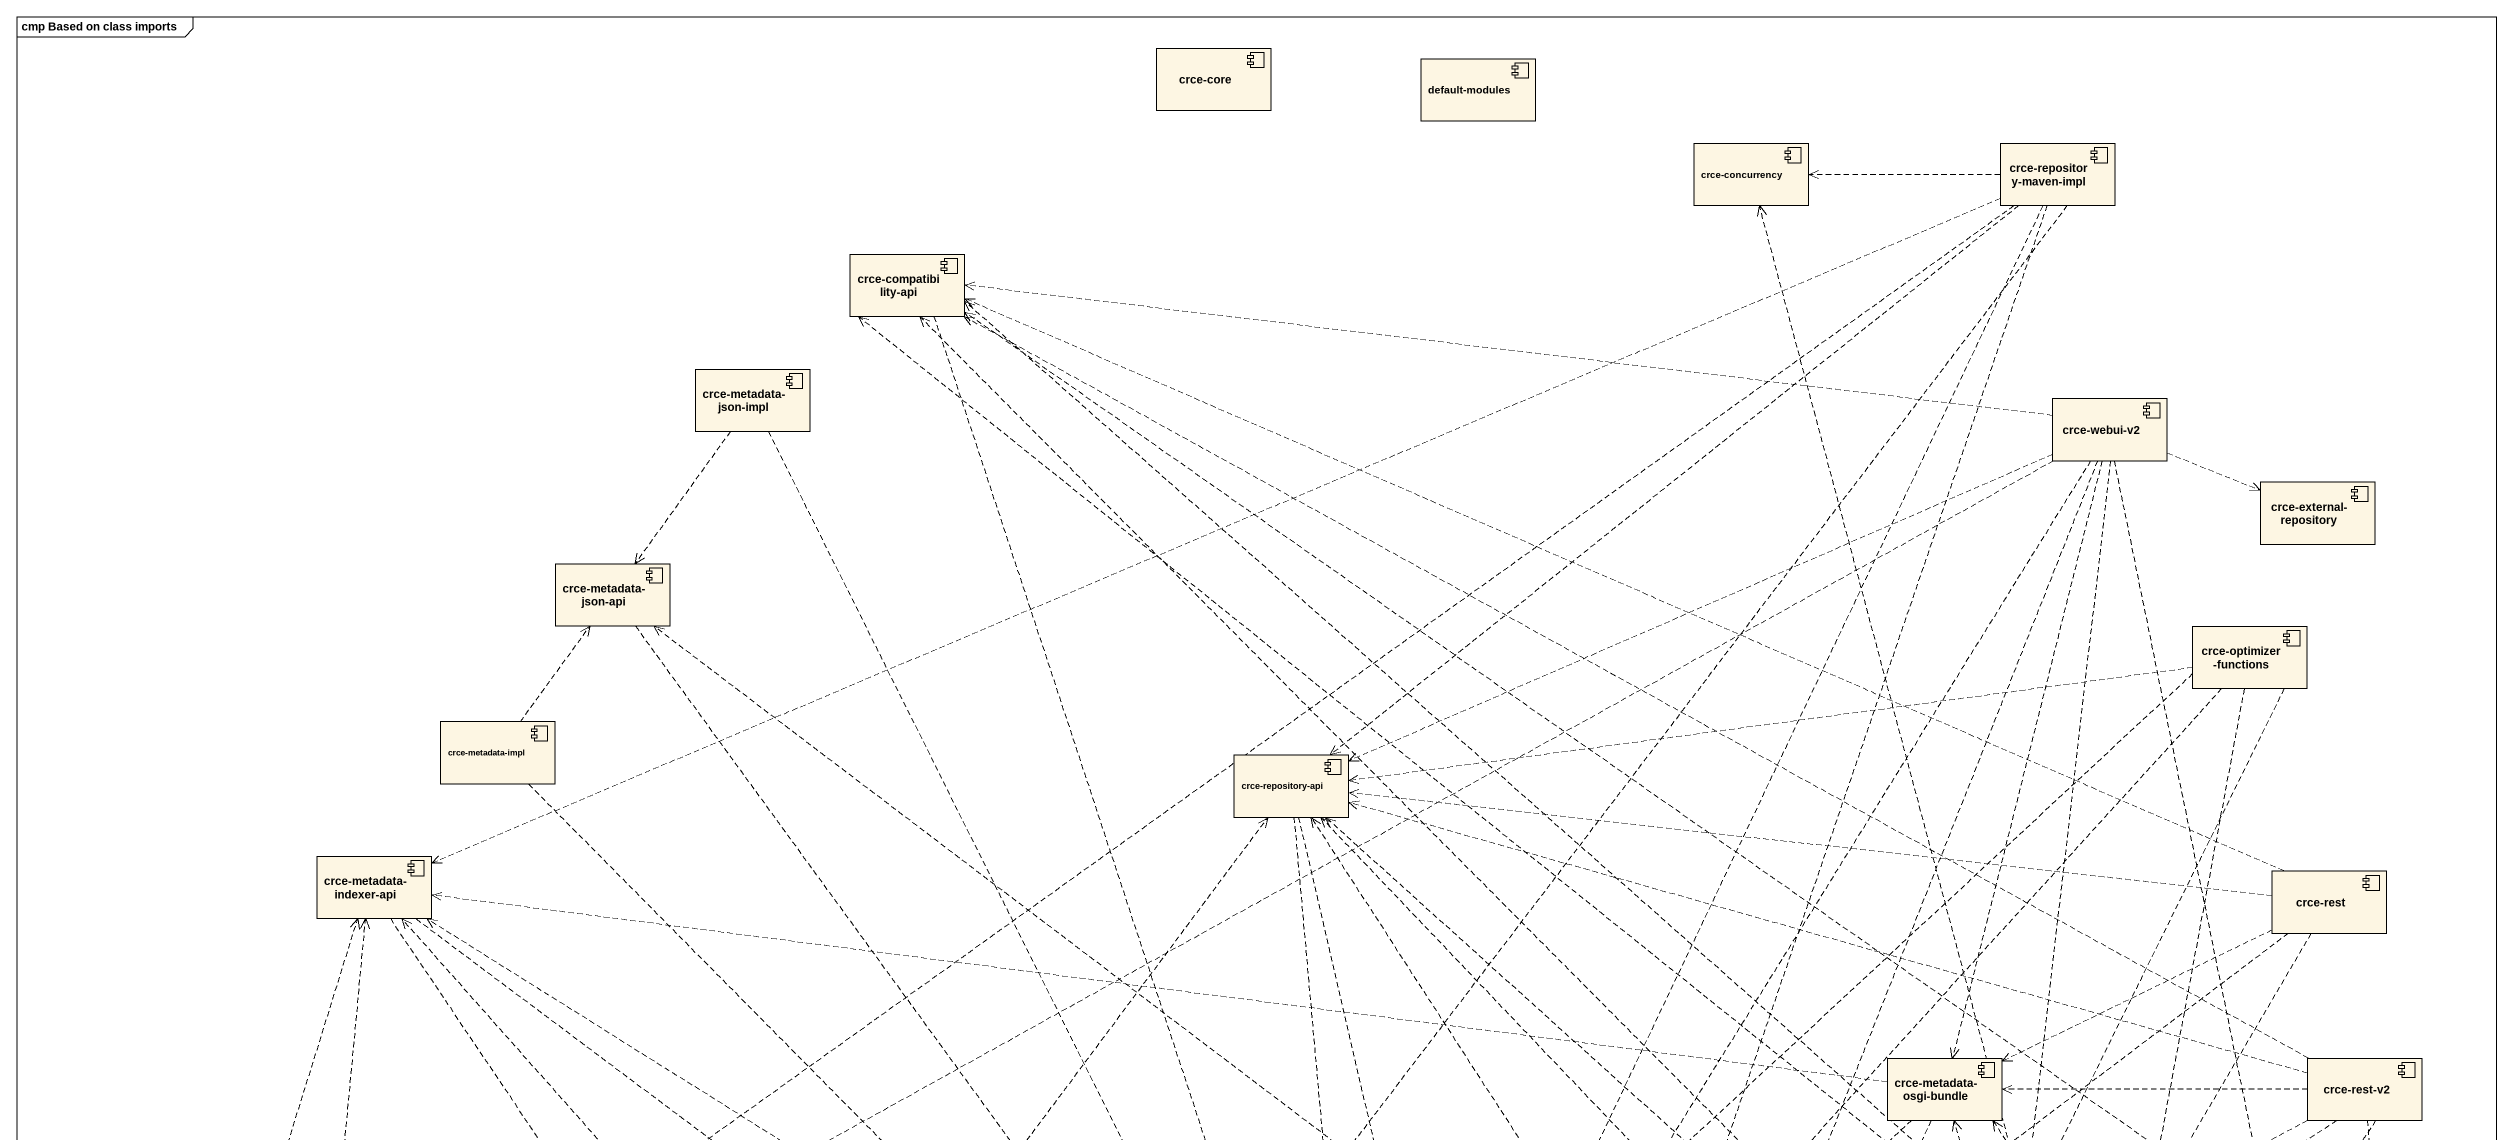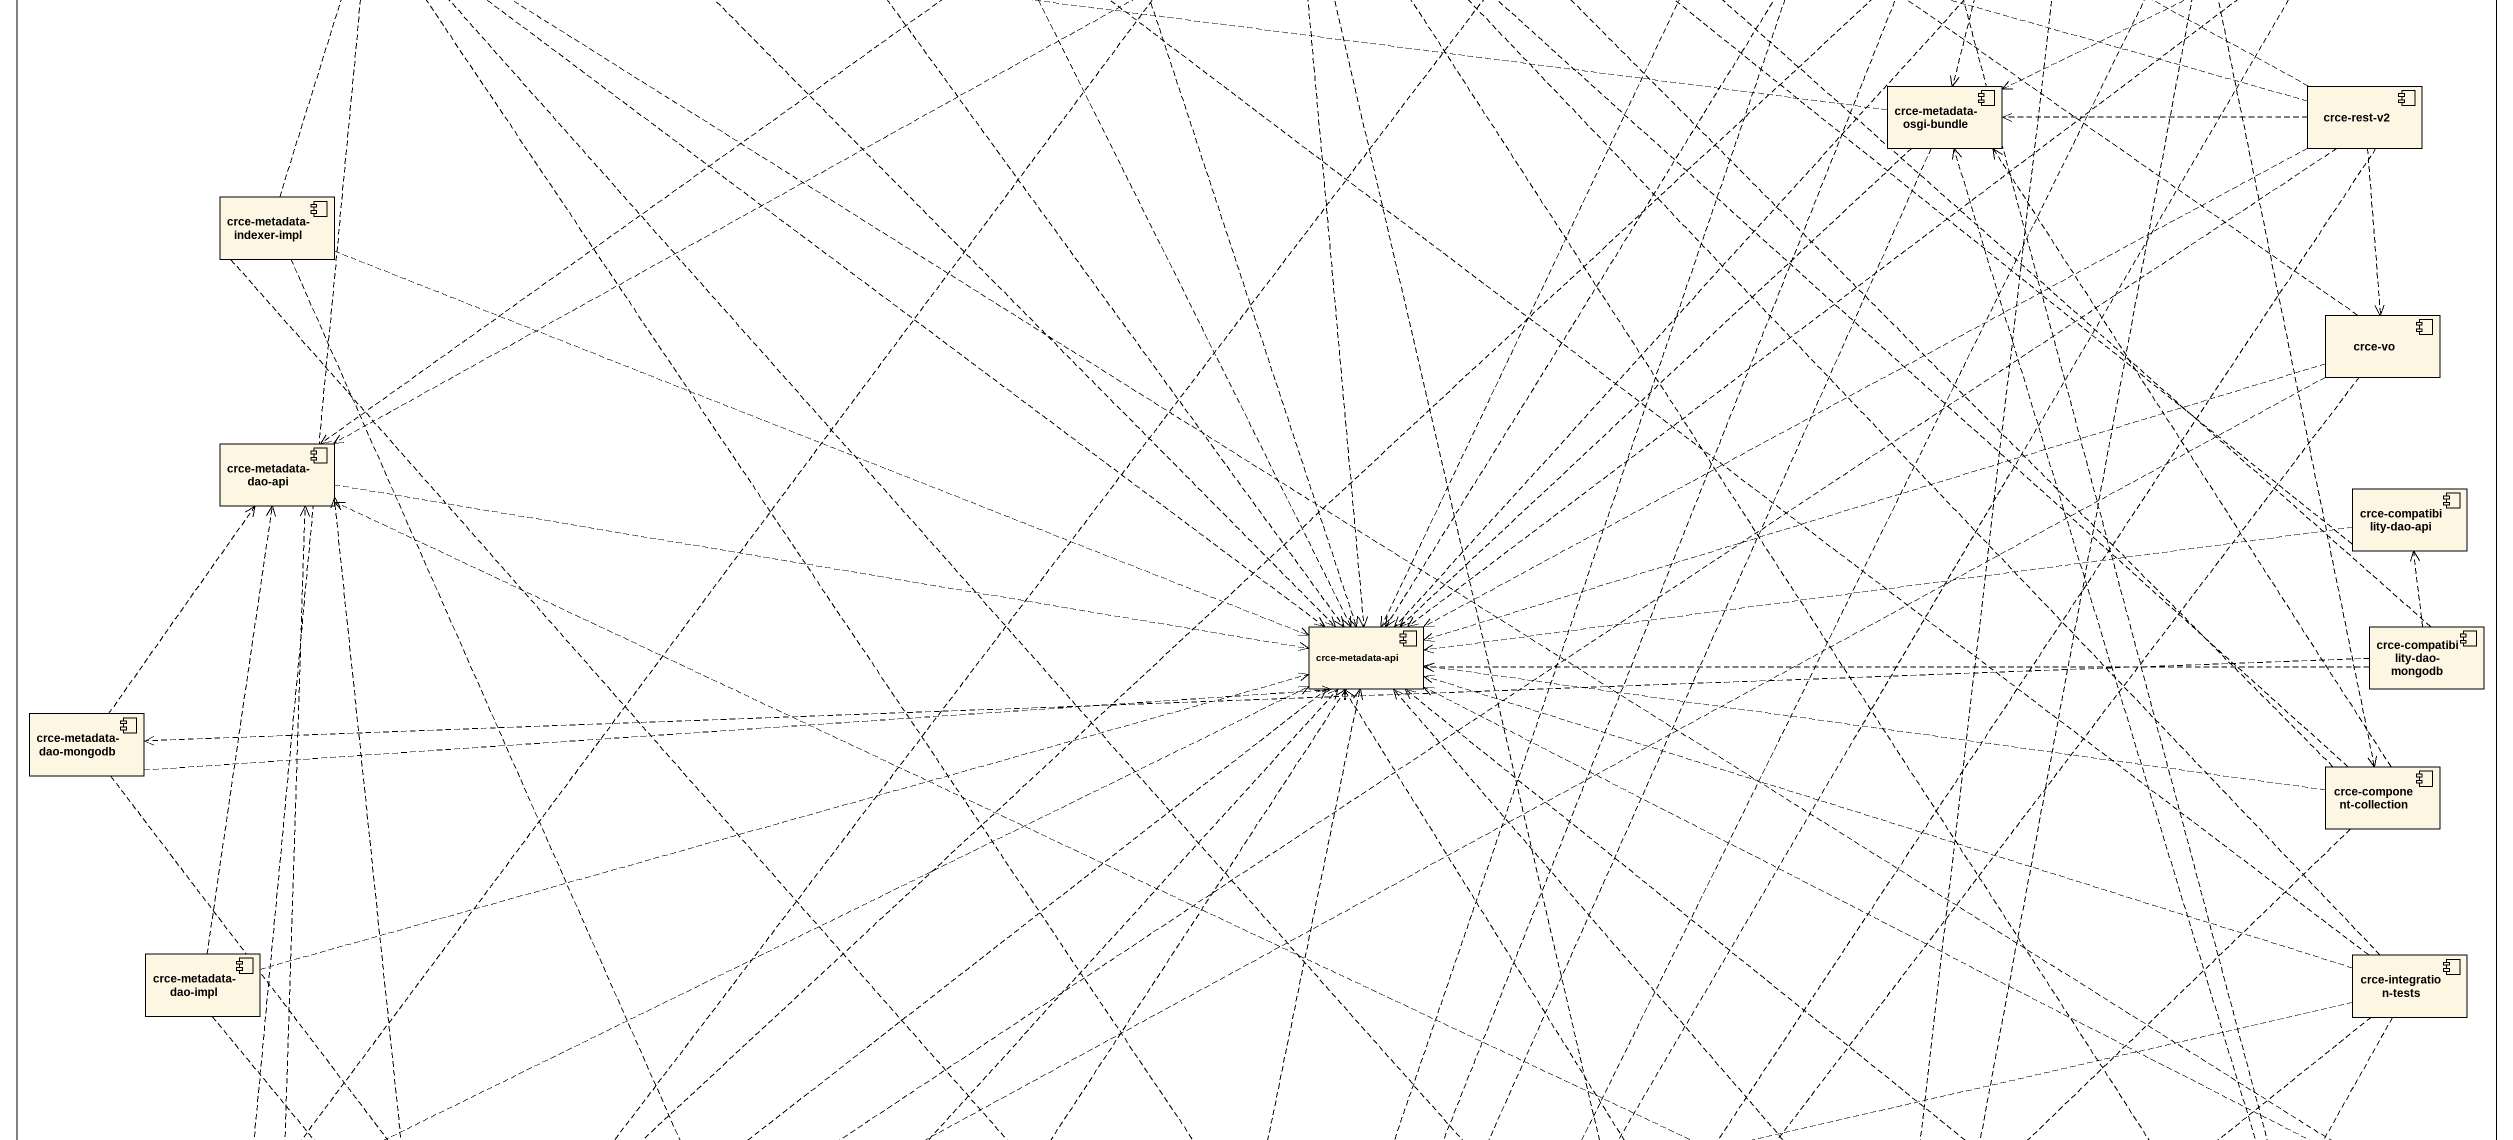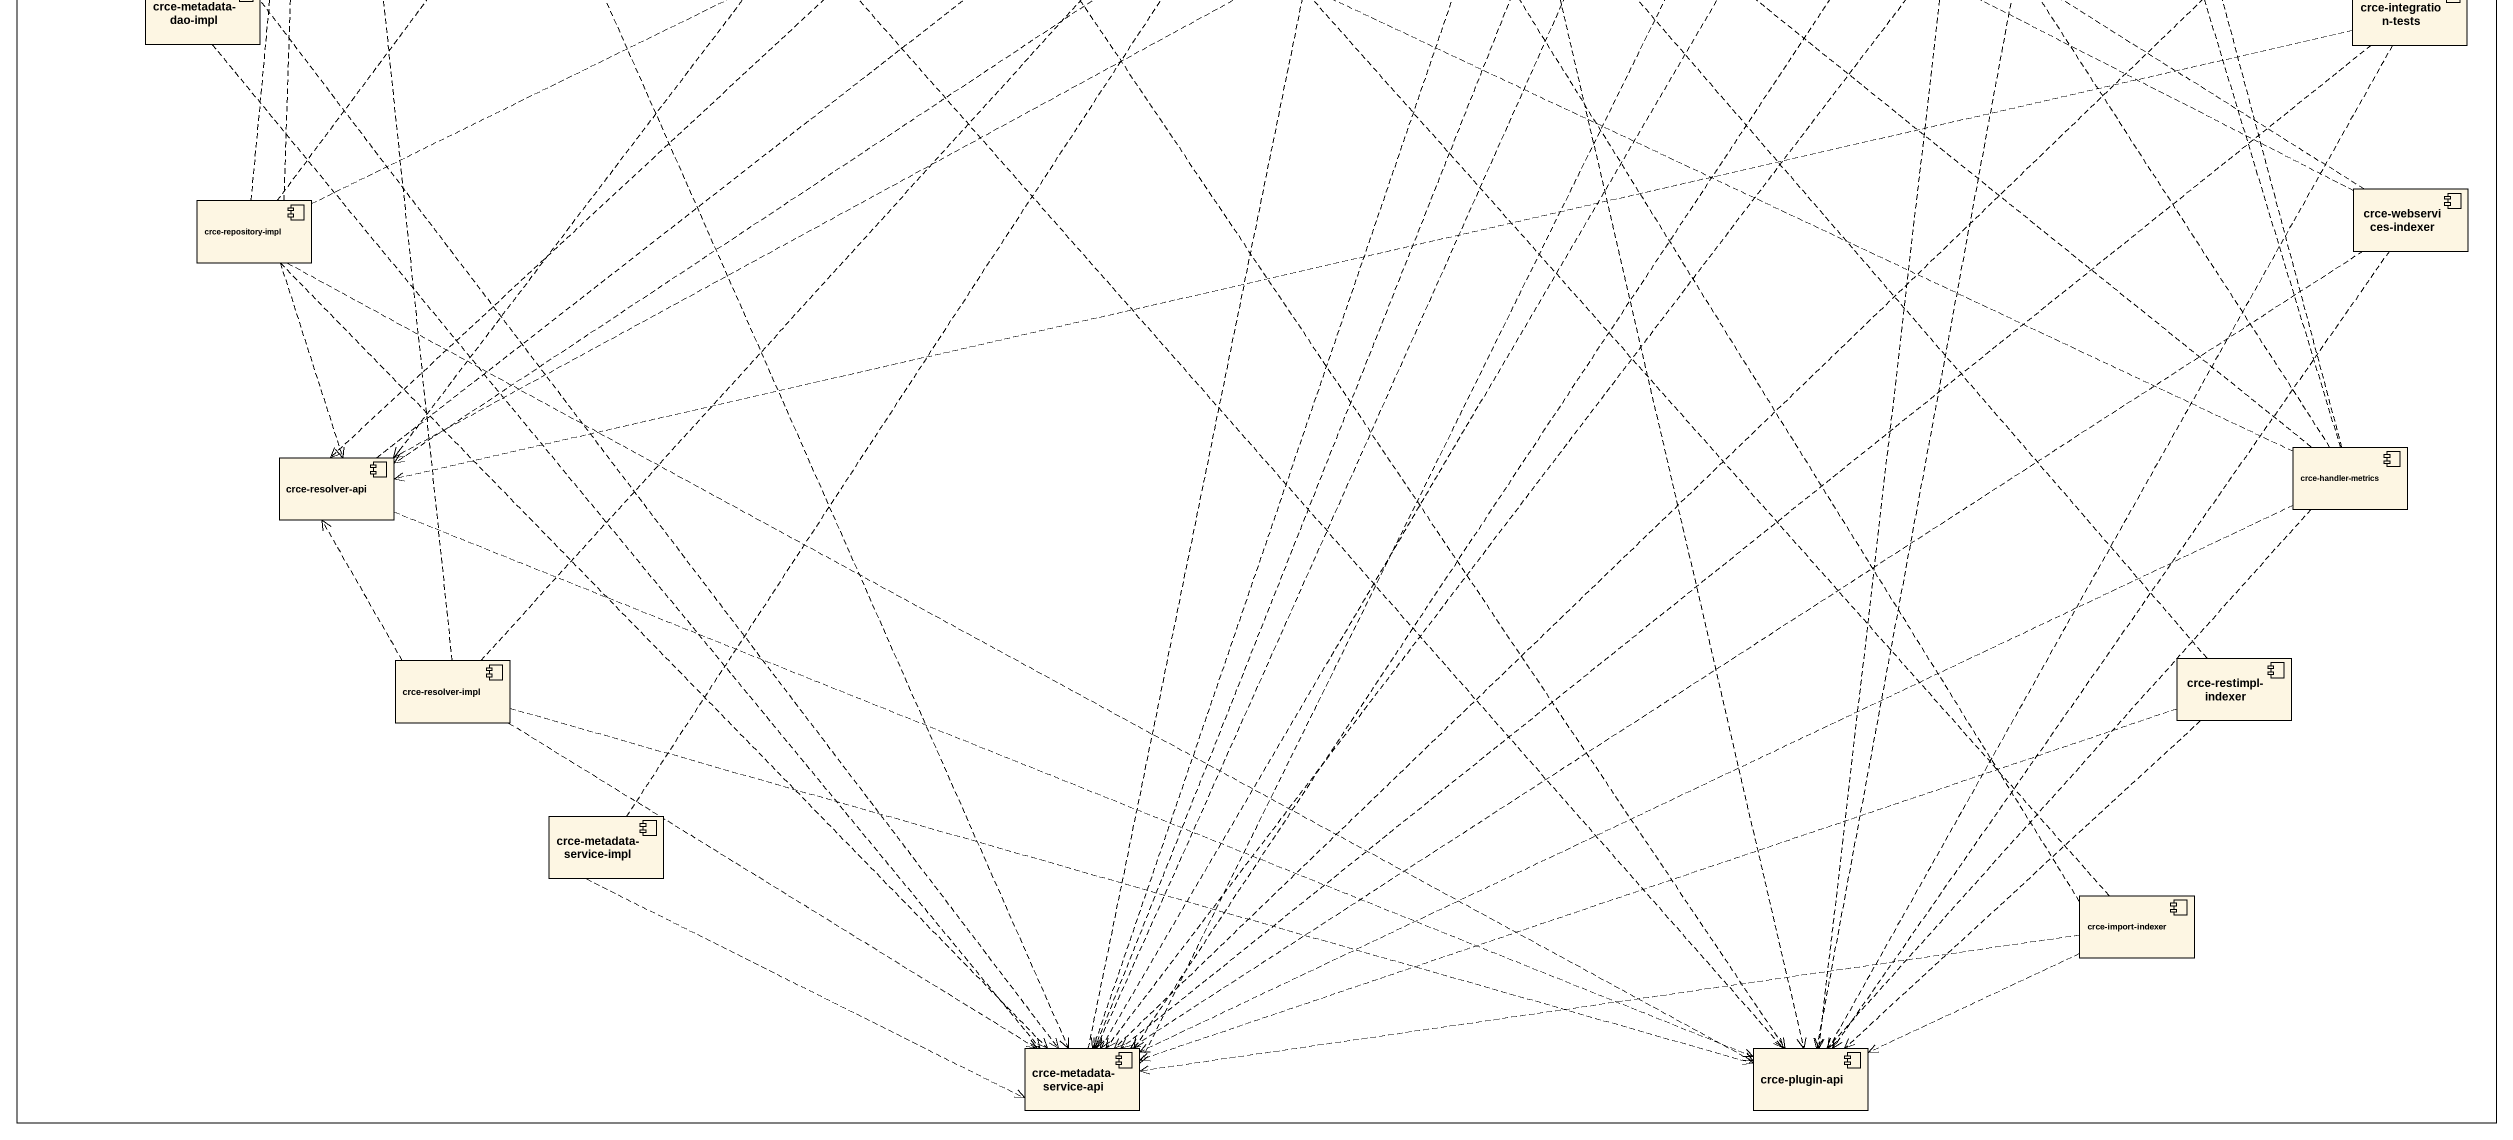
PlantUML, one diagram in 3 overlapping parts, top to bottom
@startuml
mainframe cmp Based on class imports
component "crce-core" as crce_core
component "default-modules" as default_modules
component "crce-concurrency" as crce_concurrency
component "crce-repository-maven-impl" as crce_repository_maven_impl
component "crce-compatibility-api" as crce_compatibility_api
component "crce-metadata-json-impl" as crce_metadata_json_impl
component "crce-webui-v2" as crce_webui_v2
component "crce-external-repository" as crce_external_repository
component "crce-metadata-json-api" as crce_metadata_json_api
component "crce-optimizer-functions" as crce_optimizer_functions
component "crce-metadata-impl" as crce_metadata_impl
component "crce-repository-api" as crce_repository_api
component "crce-metadata-indexer-api" as crce_metadata_indexer_api
component "crce-rest" as crce_rest
component "crce-metadata-osgi-bundle" as crce_metadata_osgi_bundle
component "crce-rest-v2" as crce_rest_v2
component "crce-metadata-indexer-impl" as crce_metadata_indexer_impl
component "crce-vo" as crce_vo
component "crce-metadata-dao-api" as crce_metadata_dao_api
component "crce-compatibility-dao-api" as crce_compatibility_dao_api
component "crce-metadata-api" as crce_metadata_api
component "crce-compatibility-dao-mongodb" as crce_compatibility_dao
component "crce-metadata-dao-mongodb" as crce_metadata_dao_mongodb
component "crce-component-collection" as crce_component_collection
component "crce-metadata-dao-impl" as crce_metadata_dao_impl
component "crce-integration-tests" as crce_integration_tests
component "crce-repository-impl" as crce_repository_impl
component "crce-webservices-indexer" as crce_webservices_indexer
component "crce-resolver-api" as crce_resolver_api
component "crce-handler-metrics" as crce_handler_metrics
component "crce-resolver-impl" as crce_resolver_impl
component "crce-restimpl-indexer" as crce_restimpl_indexer
component "crce-metadata-service-impl" as crce_metadata_service_impl
component "crce-import-indexer" as crce_import_indexer
component "crce-metadata-service-api" as crce_metadata_service_api
component "crce-plugin-api" as crce_plugin_api
crce_repository_maven_impl .left.> crce_concurrency
crce_repository_maven_impl ..> crce_repository_api
crce_repository_maven_impl .left.> crce_metadata_indexer_api
crce_repository_maven_impl ..> crce_metadata_dao_api
crce_repository_maven_impl ..> crce_metadata_api
crce_repository_maven_impl ..> crce_resolver_api
crce_repository_maven_impl ..> crce_metadata_service_api
crce_compatibility_api ..> crce_metadata_api
crce_metadata_json_impl ..> crce_metadata_json_api
crce_metadata_json_impl ..> crce_metadata_api
crce_webui_v2 .left.> crce_compatibility_api
crce_webui_v2 .right.> crce_external_repository
crce_webui_v2 .left.> crce_repository_api
crce_webui_v2 ..> crce_metadata_osgi_bundle
crce_webui_v2 .left.> crce_metadata_dao_api
crce_webui_v2 ..> crce_metadata_api
crce_webui_v2 ..> crce_component_collection
crce_webui_v2 ..> crce_metadata_service_api
crce_webui_v2 ..> crce_plugin_api
crce_metadata_json_api ..> crce_metadata_api
crce_optimizer_functions .left.> crce_repository_api
crce_optimizer_functions ..> crce_metadata_api
crce_optimizer_functions ..> crce_resolver_api
crce_optimizer_functions ..> crce_metadata_service_api
crce_optimizer_functions ..> crce_plugin_api
crce_metadata_impl .up.> crce_metadata_json_api
crce_metadata_impl ..> crce_metadata_api
crce_repository_api ..> crce_metadata_api
crce_repository_api ..> crce_plugin_api
crce_metadata_indexer_api ..> crce_metadata_api
crce_metadata_indexer_api ..> crce_plugin_api
crce_rest .left.> crce_compatibility_api
crce_rest .left.> crce_repository_api
crce_rest .left.> crce_metadata_osgi_bundle
crce_rest ..> crce_metadata_api
crce_rest ..> crce_metadata_service_api
crce_metadata_osgi_bundle .left.> crce_metadata_indexer_api
crce_metadata_osgi_bundle ..> crce_metadata_api
crce_metadata_osgi_bundle ..> crce_metadata_service_api
crce_rest_v2 .left.> crce_compatibility_api
crce_rest_v2 .left.> crce_repository_api
crce_rest_v2 .left.> crce_metadata_osgi_bundle
crce_rest_v2 ..> crce_vo
crce_rest_v2 .left.> crce_metadata_api
crce_rest_v2 ..> crce_resolver_api
crce_rest_v2 ..> crce_metadata_service_api
crce_metadata_indexer_impl .up.> crce_metadata_indexer_api
crce_metadata_indexer_impl .right.> crce_metadata_api
crce_metadata_indexer_impl ..> crce_metadata_service_api
crce_metadata_indexer_impl ..> crce_plugin_api
crce_vo .up.> crce_compatibility_api
crce_vo .left.> crce_metadata_api
crce_vo .left.> crce_resolver_api
crce_vo ..> crce_metadata_service_api
crce_metadata_dao_api .right.> crce_metadata_api
crce_compatibility_dao_api .up.> crce_compatibility_api
crce_compatibility_dao_api .left.> crce_metadata_api
crce_compatibility_dao .up.> crce_compatibility_api
crce_compatibility_dao .up.> crce_compatibility_dao_api
crce_compatibility_dao .left.> crce_metadata_api
crce_compatibility_dao .left.> crce_metadata_dao_mongodb
crce_metadata_dao_mongodb .up.> crce_metadata_dao_api
crce_metadata_dao_mongodb .right.> crce_metadata_api
crce_metadata_dao_mongodb ..> crce_metadata_service_api
crce_component_collection .up.> crce_compatibility_api
crce_component_collection .up.> crce_repository_api
crce_component_collection .up.> crce_metadata_osgi_bundle
crce_component_collection .left.> crce_metadata_api
crce_component_collection ..> crce_metadata_service_api
crce_metadata_dao_impl .up.> crce_metadata_dao_api
crce_metadata_dao_impl .right.> crce_metadata_api
crce_metadata_dao_impl ..> crce_metadata_service_api
crce_integration_tests .up.> crce_metadata_json_api
crce_integration_tests .up.> crce_repository_api
crce_integration_tests .left.> crce_metadata_api
crce_integration_tests .left.> crce_resolver_api
crce_integration_tests ..> crce_metadata_service_api
crce_integration_tests ..> crce_plugin_api
crce_repository_impl .up.> crce_repository_api
crce_repository_impl .up.> crce_metadata_indexer_api
crce_repository_impl .up.> crce_metadata_dao_api
crce_repository_impl .right.> crce_metadata_api
crce_repository_impl ..> crce_resolver_api
crce_repository_impl ..> crce_metadata_service_api
crce_repository_impl .right.> crce_plugin_api
crce_webservices_indexer .up.> crce_metadata_indexer_api
crce_webservices_indexer .left.> crce_metadata_api
crce_webservices_indexer ..> crce_metadata_service_api
crce_webservices_indexer ..> crce_plugin_api
crce_resolver_api .up.> crce_metadata_api
crce_resolver_api .right.> crce_plugin_api
crce_handler_metrics .up.> crce_concurrency
crce_handler_metrics .up.> crce_repository_api
crce_handler_metrics .up.> crce_metadata_osgi_bundle
crce_handler_metrics .left.> crce_metadata_dao_api
crce_handler_metrics .up.> crce_metadata_api
crce_handler_metrics .left.> crce_metadata_service_api
crce_handler_metrics ..> crce_plugin_api
crce_resolver_impl .up.> crce_metadata_dao_api
crce_resolver_impl .up.> crce_metadata_api
crce_resolver_impl .up.> crce_resolver_api
crce_resolver_impl ..> crce_metadata_service_api
crce_resolver_impl .right.> crce_plugin_api
crce_restimpl_indexer .up.> crce_metadata_api
crce_restimpl_indexer .left.> crce_metadata_service_api
crce_restimpl_indexer ..> crce_plugin_api
crce_metadata_service_impl .up.> crce_metadata_api
crce_metadata_service_impl .right.> crce_metadata_service_api
crce_import_indexer .up.> crce_metadata_indexer_api
crce_import_indexer .up.> crce_metadata_api
crce_import_indexer .left.> crce_metadata_service_api
crce_import_indexer .left.> crce_plugin_api
crce_metadata_service_api .up.> crce_metadata_api
@enduml
